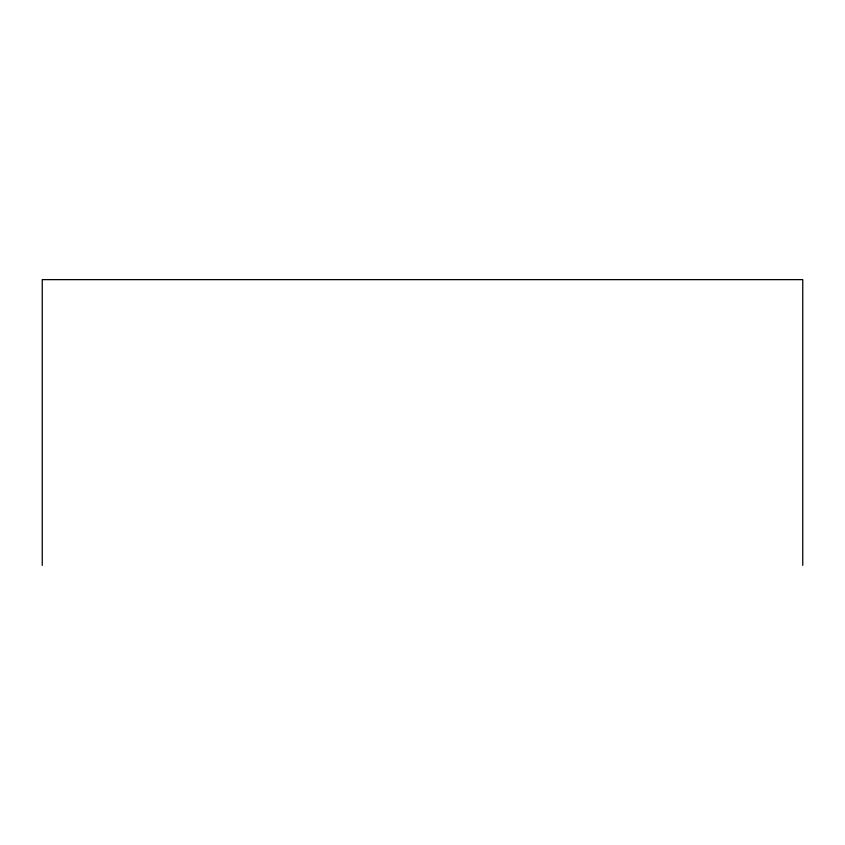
<?xml version="1.0" encoding="UTF-8"?>
<svg xmlns="http://www.w3.org/2000/svg" width="845" height="845" viewBox="0 0 845 845"><rect width="100%" height="100%" fill="white"/><g stroke="black" fill="none" stroke-linecap="round" stroke-linejoin="round"><path stroke-width="1.27" d="M802.75 565.368L802.75 279.632L42.25 279.632L42.25 565.368"/></g></svg>
